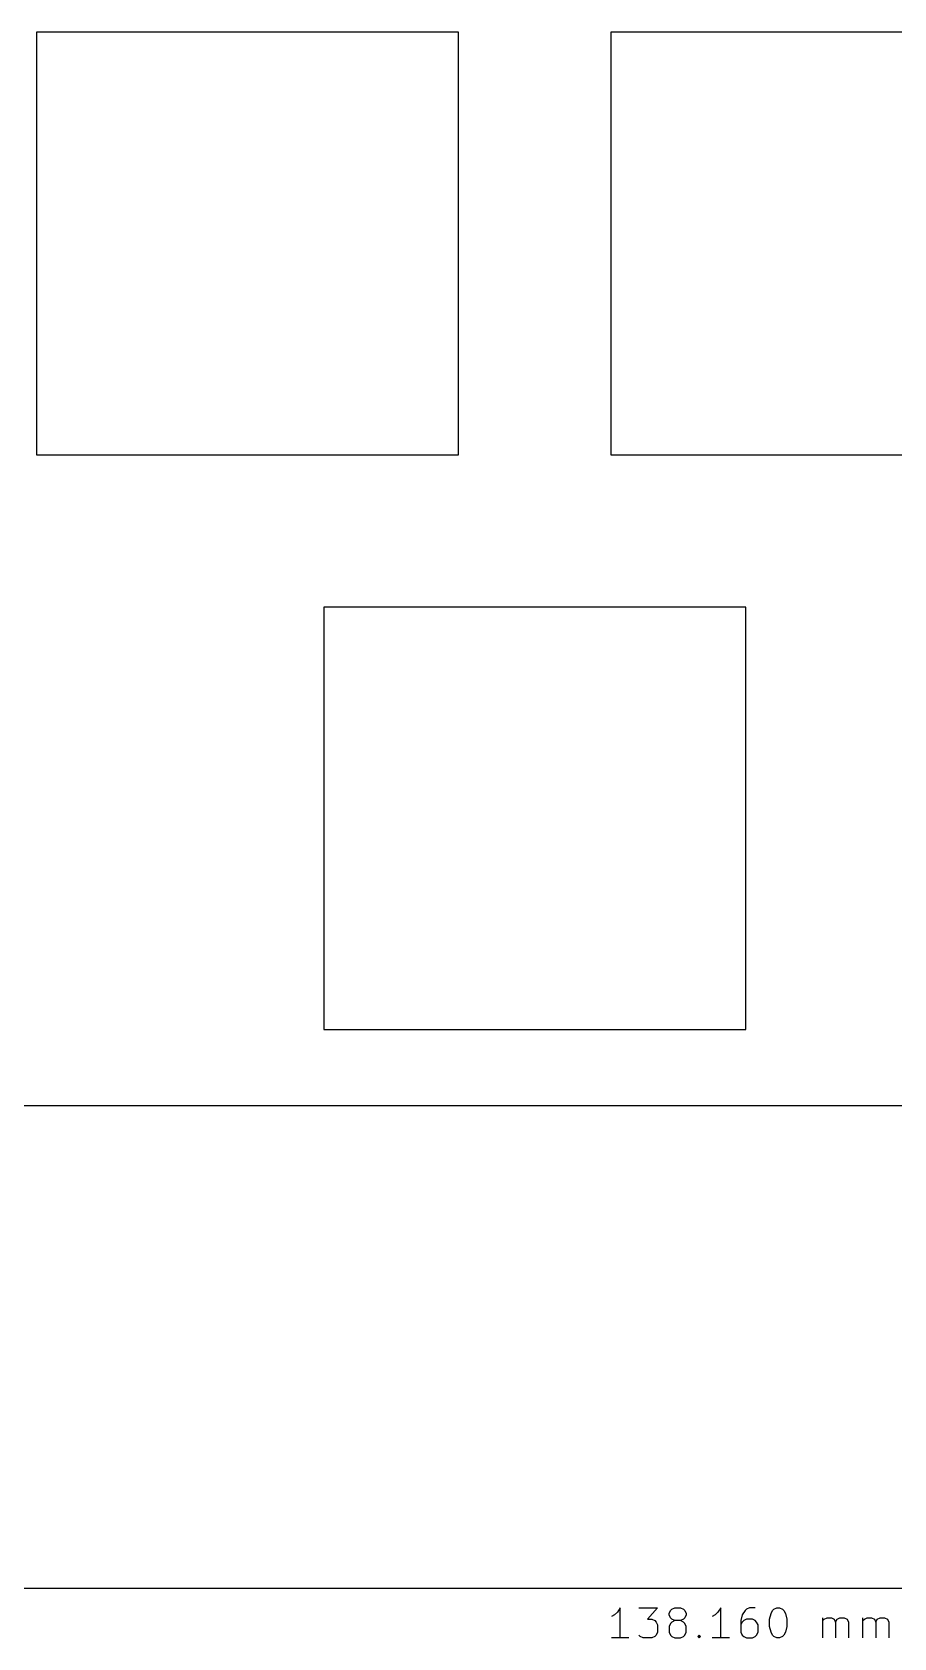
# Model space of a CAD drawing. Extents: x -39 to 106, y -122 to -6.
# Drawn here: x 13.1 to 41.6, y -122.5 to -69.2 of the extents above; entities that cross this region are included whole.
import ezdxf

# ---------------------------------------------------------------- set-up
doc = ezdxf.new("R2010")
doc.units = 0
doc.layers.add('BLACK', color=7, linetype='CONTINUOUS')

msp = doc.modelspace()

# ---------------------------------------------------------------- linework, layer by layer
at = {"layer": 'BLACK', "linetype": 'CONTINUOUS'}
for p, q in [((13.2, -69.25), (13.2, -83.25)), ((27.2, -69.25), (13.2, -69.25)), ((27.2, -83.25), (27.2, -69.25)), ((46.25, -69.25), (32.25, -69.25)), ((32.25, -69.25), (32.25, -83.25)), ((13.2, -83.25), (27.2, -83.25)), ((32.25, -83.25), (46.25, -83.25)), ((22.725, -88.3), (22.725, -102.3)), ((36.725, -88.3), (22.725, -88.3)), ((36.725, -102.3), (36.725, -88.3)), ((22.725, -102.3), (36.725, -102.3)), ((77.2575, -104.825), (-5.6797, -104.825)), ((-32.19, -120.8), (105.97, -120.8)), ((32.3662, -121.69), (32.271, -121.738)), ((32.4614, -121.595), (32.3662, -121.69)), ((32.5567, -121.452), (32.4614, -121.595)), ((32.5567, -122.452), (32.5567, -121.452)), ((33.1757, -121.452), (33.7948, -121.452)), ((33.7948, -121.452), (33.4614, -121.833)), ((34.1757, -121.643), (34.2233, -121.548)), ((34.1757, -121.69), (34.1757, -121.643)), ((34.2233, -121.786), (34.1757, -121.69)), ((34.2233, -121.548), (34.271, -121.5)), ((34.271, -121.833), (34.2233, -121.786)), ((34.271, -121.5), (34.3662, -121.452)), ((34.3662, -121.452), (34.5567, -121.452)), ((34.5567, -121.452), (34.6519, -121.5)), ((34.6519, -121.5), (34.6995, -121.548)), ((34.6995, -121.786), (34.6519, -121.833)), ((34.6995, -121.548), (34.7471, -121.643)), ((34.7471, -121.69), (34.6995, -121.786)), ((34.7471, -121.643), (34.7471, -121.69)), ((35.6995, -121.69), (35.6043, -121.738)), ((35.7948, -121.595), (35.6995, -121.69)), ((35.89, -121.452), (35.7948, -121.595)), ((35.89, -122.452), (35.89, -121.452)), ((36.6043, -121.69), (36.5567, -121.881)), ((36.6995, -121.548), (36.6043, -121.69)), ((36.7471, -121.5), (36.6995, -121.548)), ((36.8424, -121.452), (36.7471, -121.5)), ((37.0329, -121.452), (36.8424, -121.452)), ((37.509, -121.833), (37.5567, -121.643)), ((37.5567, -121.643), (37.6043, -121.548)), ((37.6043, -121.548), (37.6519, -121.5)), ((37.6519, -121.5), (37.7471, -121.452)), ((37.7471, -121.452), (37.8424, -121.452)), ((37.8424, -121.452), (37.9376, -121.5)), ((37.9376, -121.5), (37.9852, -121.548)), ((37.9852, -121.548), (38.0329, -121.643)), ((38.0329, -121.643), (38.0805, -121.833)), ((39.271, -122.452), (39.271, -121.786)), ((39.3186, -121.833), (39.4138, -121.786)), ((39.4138, -121.786), (39.5567, -121.786)), ((39.5567, -121.786), (39.6519, -121.833)), ((39.7471, -121.833), (39.8424, -121.786)), ((39.8424, -121.786), (39.9852, -121.786)), ((39.9852, -121.786), (40.0805, -121.833)), ((40.6043, -122.452), (40.6043, -121.786)), ((40.6519, -121.833), (40.7471, -121.786)), ((40.7471, -121.786), (40.89, -121.786)), ((40.89, -121.786), (40.9852, -121.833)), ((41.0805, -121.833), (41.1757, -121.786)), ((41.1757, -121.786), (41.3186, -121.786)), ((41.3186, -121.786), (41.4138, -121.833)), ((33.2233, -122.405), (33.1757, -122.357)), ((33.4614, -121.833), (33.6043, -121.833)), ((33.6043, -121.833), (33.6995, -121.881)), ((33.6995, -121.881), (33.7471, -121.929)), ((33.7471, -122.357), (33.6995, -122.405)), ((33.7471, -121.929), (33.7948, -122.024)), ((33.7948, -122.262), (33.7471, -122.357)), ((33.7948, -122.024), (33.7948, -122.262)), ((34.2233, -121.976), (34.1757, -122.071)), ((34.1757, -122.071), (34.1757, -122.262)), ((34.1757, -122.262), (34.2233, -122.357)), ((34.271, -121.929), (34.2233, -121.976)), ((34.2233, -122.357), (34.271, -122.405)), ((34.3662, -121.881), (34.271, -121.833)), ((34.3662, -121.881), (34.271, -121.929)), ((34.5567, -121.881), (34.3662, -121.881)), ((34.6519, -121.833), (34.5567, -121.881)), ((34.6519, -121.929), (34.5567, -121.881)), ((34.6995, -121.976), (34.6519, -121.929)), ((34.6519, -122.405), (34.6995, -122.357)), ((34.7471, -122.071), (34.6995, -121.976)), ((34.6995, -122.357), (34.7471, -122.262)), ((34.7471, -122.262), (34.7471, -122.071)), ((35.1281, -122.405), (35.1757, -122.357)), ((35.1757, -122.357), (35.2233, -122.405)), ((35.1757, -122.357), (35.1757, -122.452)), ((36.5567, -121.881), (36.5567, -122.262)), ((36.6043, -121.929), (36.5567, -122.024)), ((36.5567, -122.262), (36.6043, -122.357)), ((36.6519, -121.881), (36.6043, -121.929)), ((36.6043, -122.357), (36.6519, -122.405)), ((36.7471, -121.833), (36.6519, -121.881)), ((36.9376, -121.833), (36.7471, -121.833)), ((37.0329, -121.881), (36.9376, -121.833)), ((37.0805, -121.929), (37.0329, -121.881)), ((37.0329, -122.405), (37.0805, -122.357)), ((37.1281, -122.024), (37.0805, -121.929)), ((37.0805, -122.357), (37.1281, -122.262)), ((37.1281, -122.262), (37.1281, -122.024)), ((37.509, -122.071), (37.509, -121.833)), ((37.5567, -122.262), (37.509, -122.071)), ((37.6043, -122.357), (37.5567, -122.262)), ((37.6519, -122.405), (37.6043, -122.357)), ((37.9852, -122.357), (37.9376, -122.405)), ((38.0329, -122.262), (37.9852, -122.357)), ((38.0805, -122.071), (38.0329, -122.262)), ((38.0805, -121.833), (38.0805, -122.071)), ((39.271, -121.881), (39.3186, -121.833)), ((39.6519, -121.833), (39.6995, -121.929)), ((39.6995, -121.929), (39.7471, -121.833)), ((39.6995, -121.929), (39.6995, -122.452)), ((40.0805, -121.833), (40.1281, -121.929)), ((40.1281, -121.929), (40.1281, -122.452)), ((40.6043, -121.881), (40.6519, -121.833)), ((40.9852, -121.833), (41.0329, -121.929)), ((41.0329, -121.929), (41.0805, -121.833)), ((41.0329, -121.929), (41.0329, -122.452)), ((41.4138, -121.833), (41.4614, -121.929)), ((41.4614, -121.929), (41.4614, -122.452)), ((32.8424, -122.452), (32.271, -122.452)), ((33.3186, -122.452), (33.2233, -122.405)), ((33.6043, -122.452), (33.3186, -122.452)), ((33.6995, -122.405), (33.6043, -122.452)), ((34.271, -122.405), (34.3662, -122.452)), ((34.3662, -122.452), (34.5567, -122.452)), ((34.5567, -122.452), (34.6519, -122.405)), ((35.1757, -122.452), (35.1281, -122.405)), ((35.2233, -122.405), (35.1757, -122.452)), ((36.1757, -122.452), (35.6043, -122.452)), ((36.6519, -122.405), (36.7471, -122.452)), ((36.7471, -122.452), (36.9376, -122.452)), ((36.9376, -122.452), (37.0329, -122.405)), ((37.7471, -122.452), (37.6519, -122.405)), ((37.8424, -122.452), (37.7471, -122.452)), ((37.9376, -122.405), (37.8424, -122.452))]:
    msp.add_line(p, q, dxfattribs=at)

doc.saveas('drawing.dxf')
